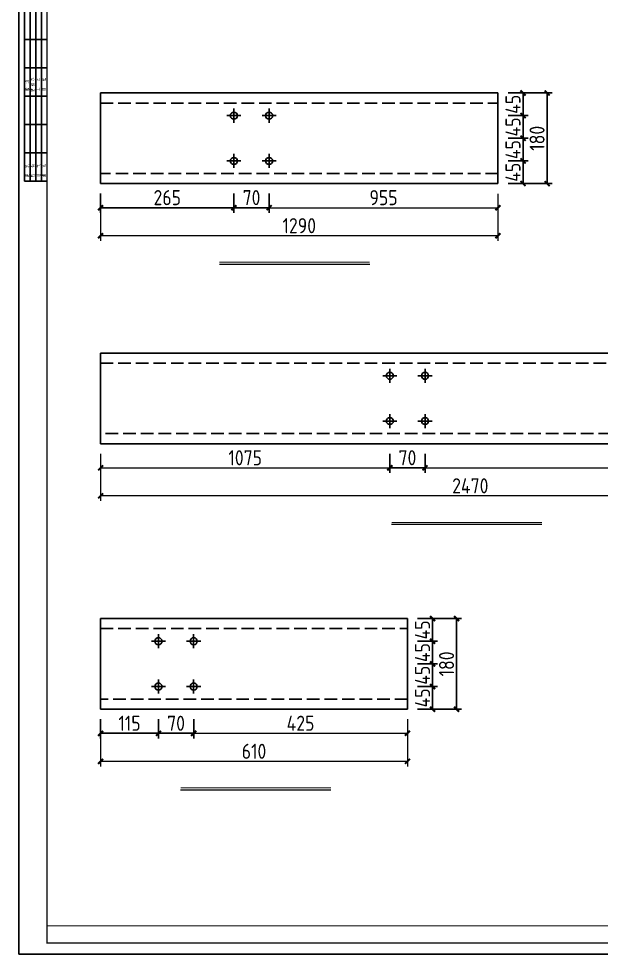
# Model space of a CAD drawing. Extents: x -196983 to 471790, y -783661 to 190401.
# Drawn here: x 317265 to 328848, y -144544 to -125960 of the extents above; entities that cross this region are included whole.
import ezdxf

# ---------------------------------------------------------------- set-up
doc = ezdxf.new("R2010")
doc.units = 0
doc.header["$LTSCALE"] = 1000
doc.header["$MEASUREMENT"] = 0
doc.linetypes.add('DASH', pattern=[0.35, 0.25, -0.1])
doc.layers.add('_TCH_MASK', color=7, linetype='Continuous')
doc.layers.add('PUB_TITLE', color=4, linetype='Continuous')
doc.styles.get("Standard").update_dxf_attribs({"font": 'gbenor.shx', "bigfont": 'gbcbig.shx'})
doc.dimstyles.get("Standard").update_dxf_attribs({"dimscale": 100, "dimtxt": 3.5, "dimasz": 1, "dimexe": 2.5, "dimexo": 3, "dimgap": 1.5, "dimtad": 1, "dimdec": 0, "dimzin": 0, "dimdsep": 46, "dimtxsty": 'Standard', "dimblk": 'ARCHTICK', "dimcen": 0.09, "dimadec": 0, "dimazin": 0, "dimtfac": 1, "dimtdec": 0, "dimtix": 1, "dimtmove": 2, "dimatfit": 3, "dimfxl": 1, "dimtolj": 1, "dimtzin": 0, "dimarcsym": 0})

# ---------------------------------------------------------------- blocks, each defined once
blk = doc.blocks.new('_ArchTick')
at = {"color": 0, "linetype": 'ByBlock', "const_width": 0.4}
blk.add_lwpolyline([(-0.5, -0.5), (0.5, 0.5)], dxfattribs=at)
blk = doc.blocks.new('*D1445')
at = {"layer": '_TCH_MASK', "color": 0, "lineweight": -2}
for p, q in [((318894, -129435), (318894, -129814)), ((321544, -129435), (321544, -129814)), ((318894, -129714), (321544, -129714))]:
    blk.add_line(p, q, dxfattribs=at)
at = {"layer": 'Defpoints', "color": 0}
for p in [(318894, -129235), (321544, -129235), (321544, -129714)]:
    blk.add_point(p, dxfattribs=at)
at = {"layer": '_TCH_MASK', "color": 0, "lineweight": -2, "xscale": 100, "yscale": 100, "zscale": 100, "rotation": 180}
blk.add_blockref('_ArchTick', (318894, -129714), dxfattribs=at)
at = {"layer": '_TCH_MASK', "color": 0, "lineweight": -2, "xscale": 100, "yscale": 100, "zscale": 100}
blk.add_blockref('_ArchTick', (321544, -129714), dxfattribs=at)
at = {"layer": '_TCH_MASK', "color": 0, "lineweight": 15, "insert": (320219, -129514), "char_height": 300, "attachment_point": 5}
blk.add_mtext('\\A1;265', dxfattribs=at)
blk = doc.blocks.new('*D1337')
at = {"layer": '_TCH_MASK', "color": 0, "lineweight": -2}
for p, q in [((321544, -129435), (321544, -129814)), ((322244, -129435), (322244, -129814)), ((321544, -129714), (322244, -129714))]:
    blk.add_line(p, q, dxfattribs=at)
at = {"layer": 'Defpoints', "color": 0}
for p in [(321544, -129235), (322244, -129235), (322244, -129714)]:
    blk.add_point(p, dxfattribs=at)
at = {"layer": '_TCH_MASK', "color": 0, "lineweight": -2, "xscale": 100, "yscale": 100, "zscale": 100, "rotation": 180}
blk.add_blockref('_ArchTick', (321544, -129714), dxfattribs=at)
at = {"layer": '_TCH_MASK', "color": 0, "lineweight": -2, "xscale": 100, "yscale": 100, "zscale": 100}
blk.add_blockref('_ArchTick', (322244, -129714), dxfattribs=at)
at = {"layer": '_TCH_MASK', "color": 0, "lineweight": 15, "insert": (321894, -129514), "char_height": 300, "attachment_point": 5}
blk.add_mtext('\\A1;70', dxfattribs=at)
blk = doc.blocks.new('*D1338')
at = {"layer": '_TCH_MASK', "color": 0, "lineweight": -2}
for p, q in [((326994, -128785), (327392, -128785)), ((327292, -129235), (327292, -128785)), ((326994, -129235), (327392, -129235))]:
    blk.add_line(p, q, dxfattribs=at)
at = {"layer": 'Defpoints', "color": 0}
for p in [(326794, -128785), (327292, -128785), (326794, -129235)]:
    blk.add_point(p, dxfattribs=at)
at = {"layer": '_TCH_MASK', "color": 0, "lineweight": -2, "xscale": 100, "yscale": 100, "zscale": 100}
for p, rotation in [((327292, -128785), 90), ((327292, -129235), 270)]:
    blk.add_blockref('_ArchTick', p, dxfattribs=dict(at, rotation=rotation))
at = {"layer": '_TCH_MASK', "color": 0, "lineweight": 15, "insert": (327092, -129010), "char_height": 300, "attachment_point": 5, "rotation": 90}
blk.add_mtext('\\A1;45', dxfattribs=at)
blk = doc.blocks.new('*D1446')
at = {"layer": '_TCH_MASK', "color": 0, "lineweight": -2}
for p, q in [((326994, -128335), (327392, -128335)), ((327292, -128785), (327292, -128335)), ((326994, -128785), (327392, -128785))]:
    blk.add_line(p, q, dxfattribs=at)
at = {"layer": 'Defpoints', "color": 0}
for p in [(326794, -128335), (327292, -128335), (326794, -128785)]:
    blk.add_point(p, dxfattribs=at)
at = {"layer": '_TCH_MASK', "color": 0, "lineweight": -2, "xscale": 100, "yscale": 100, "zscale": 100}
for p, rotation in [((327292, -128335), 90), ((327292, -128785), 270)]:
    blk.add_blockref('_ArchTick', p, dxfattribs=dict(at, rotation=rotation))
at = {"layer": '_TCH_MASK', "color": 0, "lineweight": 15, "insert": (327092, -128560), "char_height": 300, "attachment_point": 5, "rotation": 90}
blk.add_mtext('\\A1;45', dxfattribs=at)
blk = doc.blocks.new('*D1447')
at = {"layer": '_TCH_MASK', "color": 0, "lineweight": -2}
for p, q in [((326994, -127885), (327392, -127885)), ((327292, -128335), (327292, -127885)), ((326994, -128335), (327392, -128335))]:
    blk.add_line(p, q, dxfattribs=at)
at = {"layer": 'Defpoints', "color": 0}
for p in [(326794, -127885), (327292, -127885), (326794, -128335)]:
    blk.add_point(p, dxfattribs=at)
at = {"layer": '_TCH_MASK', "color": 0, "lineweight": -2, "xscale": 100, "yscale": 100, "zscale": 100}
for p, rotation in [((327292, -127885), 90), ((327292, -128335), 270)]:
    blk.add_blockref('_ArchTick', p, dxfattribs=dict(at, rotation=rotation))
at = {"layer": '_TCH_MASK', "color": 0, "lineweight": 15, "insert": (327092, -128110), "char_height": 300, "attachment_point": 5, "rotation": 90}
blk.add_mtext('\\A1;45', dxfattribs=at)
blk = doc.blocks.new('*D1448')
at = {"layer": '_TCH_MASK', "color": 0, "lineweight": -2}
for p, q in [((326994, -127435), (327392, -127435)), ((327292, -127885), (327292, -127435)), ((326994, -127885), (327392, -127885))]:
    blk.add_line(p, q, dxfattribs=at)
at = {"layer": 'Defpoints', "color": 0}
for p in [(326794, -127435), (327292, -127435), (326794, -127885)]:
    blk.add_point(p, dxfattribs=at)
at = {"layer": '_TCH_MASK', "color": 0, "lineweight": -2, "xscale": 100, "yscale": 100, "zscale": 100}
for p, rotation in [((327292, -127435), 90), ((327292, -127885), 270)]:
    blk.add_blockref('_ArchTick', p, dxfattribs=dict(at, rotation=rotation))
at = {"layer": '_TCH_MASK', "color": 0, "lineweight": 15, "insert": (327092, -127660), "char_height": 300, "attachment_point": 5, "rotation": 90}
blk.add_mtext('\\A1;45', dxfattribs=at)
blk = doc.blocks.new('*D1449')
at = {"layer": '_TCH_MASK', "color": 0, "lineweight": -2}
for p, q in [((326994, -127435), (327871, -127435)), ((327771, -127435), (327771, -129235)), ((326994, -129235), (327871, -129235))]:
    blk.add_line(p, q, dxfattribs=at)
at = {"layer": 'Defpoints', "color": 0}
for p in [(326794, -127435), (326794, -129235), (327771, -129235)]:
    blk.add_point(p, dxfattribs=at)
at = {"layer": '_TCH_MASK', "color": 0, "lineweight": -2, "xscale": 100, "yscale": 100, "zscale": 100}
for p, rotation in [((327771, -127435), 90), ((327771, -129235), 270)]:
    blk.add_blockref('_ArchTick', p, dxfattribs=dict(at, rotation=rotation))
at = {"layer": '_TCH_MASK', "color": 0, "lineweight": 15, "insert": (327571, -128335), "char_height": 300, "attachment_point": 5, "rotation": 90}
blk.add_mtext('\\A1;180', dxfattribs=at)
blk = doc.blocks.new('*D1341')
at = {"layer": '_TCH_MASK', "color": 0, "lineweight": -2}
for p, q in [((324644, -134603), (324644, -134981)), ((325344, -134603), (325344, -134981)), ((324644, -134881), (325344, -134881))]:
    blk.add_line(p, q, dxfattribs=at)
at = {"layer": 'Defpoints', "color": 0}
for p in [(324644, -134403), (325344, -134403), (325344, -134881)]:
    blk.add_point(p, dxfattribs=at)
at = {"layer": '_TCH_MASK', "color": 0, "lineweight": -2, "xscale": 100, "yscale": 100, "zscale": 100, "rotation": 180}
blk.add_blockref('_ArchTick', (324644, -134881), dxfattribs=at)
at = {"layer": '_TCH_MASK', "color": 0, "lineweight": -2, "xscale": 100, "yscale": 100, "zscale": 100}
blk.add_blockref('_ArchTick', (325344, -134881), dxfattribs=at)
at = {"layer": '_TCH_MASK', "color": 0, "lineweight": 15, "insert": (324994, -134681), "char_height": 300, "attachment_point": 5}
blk.add_mtext('\\A1;70', dxfattribs=at)
blk = doc.blocks.new('*D1279')
at = {"layer": '_TCH_MASK', "color": 0, "lineweight": -2}
for p, q in [((318894, -139876), (318894, -140255)), ((320044, -139876), (320044, -140255)), ((318894, -140155), (320044, -140155))]:
    blk.add_line(p, q, dxfattribs=at)
at = {"layer": 'Defpoints', "color": 0}
for p in [(318894, -139676), (320044, -139676), (320044, -140155)]:
    blk.add_point(p, dxfattribs=at)
at = {"layer": '_TCH_MASK', "color": 0, "lineweight": -2, "xscale": 100, "yscale": 100, "zscale": 100, "rotation": 180}
blk.add_blockref('_ArchTick', (318894, -140155), dxfattribs=at)
at = {"layer": '_TCH_MASK', "color": 0, "lineweight": -2, "xscale": 100, "yscale": 100, "zscale": 100}
blk.add_blockref('_ArchTick', (320044, -140155), dxfattribs=at)
at = {"layer": '_TCH_MASK', "color": 0, "lineweight": 15, "insert": (319469, -139955), "char_height": 300, "attachment_point": 5}
blk.add_mtext('\\A1;115', dxfattribs=at)
blk = doc.blocks.new('*D1280')
at = {"layer": '_TCH_MASK', "color": 0, "lineweight": -2}
for p, q in [((325194, -139226), (325592, -139226)), ((325492, -139676), (325492, -139226)), ((325194, -139676), (325592, -139676))]:
    blk.add_line(p, q, dxfattribs=at)
at = {"layer": 'Defpoints', "color": 0}
for p in [(324994, -139226), (325492, -139226), (324994, -139676)]:
    blk.add_point(p, dxfattribs=at)
at = {"layer": '_TCH_MASK', "color": 0, "lineweight": -2, "xscale": 100, "yscale": 100, "zscale": 100}
for p, rotation in [((325492, -139226), 90), ((325492, -139676), 270)]:
    blk.add_blockref('_ArchTick', p, dxfattribs=dict(at, rotation=rotation))
at = {"layer": '_TCH_MASK', "color": 0, "lineweight": 15, "insert": (325292, -139451), "char_height": 300, "attachment_point": 5, "rotation": 90}
blk.add_mtext('\\A1;45', dxfattribs=at)
blk = doc.blocks.new('*D1365')
at = {"layer": '_TCH_MASK', "color": 0, "lineweight": -2}
for p, q in [((325194, -138776), (325592, -138776)), ((325492, -139226), (325492, -138776)), ((325194, -139226), (325592, -139226))]:
    blk.add_line(p, q, dxfattribs=at)
at = {"layer": 'Defpoints', "color": 0}
for p in [(324994, -138776), (325492, -138776), (324994, -139226)]:
    blk.add_point(p, dxfattribs=at)
at = {"layer": '_TCH_MASK', "color": 0, "lineweight": -2, "xscale": 100, "yscale": 100, "zscale": 100}
for p, rotation in [((325492, -138776), 90), ((325492, -139226), 270)]:
    blk.add_blockref('_ArchTick', p, dxfattribs=dict(at, rotation=rotation))
at = {"layer": '_TCH_MASK', "color": 0, "lineweight": 15, "insert": (325292, -139001), "char_height": 300, "attachment_point": 5, "rotation": 90}
blk.add_mtext('\\A1;45', dxfattribs=at)
blk = doc.blocks.new('*D1366')
at = {"layer": '_TCH_MASK', "color": 0, "lineweight": -2}
for p, q in [((325194, -138326), (325592, -138326)), ((325492, -138776), (325492, -138326)), ((325194, -138776), (325592, -138776))]:
    blk.add_line(p, q, dxfattribs=at)
at = {"layer": 'Defpoints', "color": 0}
for p in [(324994, -138326), (325492, -138326), (324994, -138776)]:
    blk.add_point(p, dxfattribs=at)
at = {"layer": '_TCH_MASK', "color": 0, "lineweight": -2, "xscale": 100, "yscale": 100, "zscale": 100}
for p, rotation in [((325492, -138326), 90), ((325492, -138776), 270)]:
    blk.add_blockref('_ArchTick', p, dxfattribs=dict(at, rotation=rotation))
at = {"layer": '_TCH_MASK', "color": 0, "lineweight": 15, "insert": (325292, -138551), "char_height": 300, "attachment_point": 5, "rotation": 90}
blk.add_mtext('\\A1;45', dxfattribs=at)
blk = doc.blocks.new('*D1367')
at = {"layer": '_TCH_MASK', "color": 0, "lineweight": -2}
for p, q in [((325194, -137876), (325592, -137876)), ((325492, -138326), (325492, -137876)), ((325194, -138326), (325592, -138326))]:
    blk.add_line(p, q, dxfattribs=at)
at = {"layer": 'Defpoints', "color": 0}
for p in [(324994, -137876), (325492, -137876), (324994, -138326)]:
    blk.add_point(p, dxfattribs=at)
at = {"layer": '_TCH_MASK', "color": 0, "lineweight": -2, "xscale": 100, "yscale": 100, "zscale": 100}
for p, rotation in [((325492, -137876), 90), ((325492, -138326), 270)]:
    blk.add_blockref('_ArchTick', p, dxfattribs=dict(at, rotation=rotation))
at = {"layer": '_TCH_MASK', "color": 0, "lineweight": 15, "insert": (325292, -138101), "char_height": 300, "attachment_point": 5, "rotation": 90}
blk.add_mtext('\\A1;45', dxfattribs=at)
blk = doc.blocks.new('*D1368')
at = {"layer": '_TCH_MASK', "color": 0, "lineweight": -2}
for p, q in [((325194, -137876), (326071, -137876)), ((325971, -137876), (325971, -139676)), ((325194, -139676), (326071, -139676))]:
    blk.add_line(p, q, dxfattribs=at)
at = {"layer": 'Defpoints', "color": 0}
for p in [(324994, -137876), (324994, -139676), (325971, -139676)]:
    blk.add_point(p, dxfattribs=at)
at = {"layer": '_TCH_MASK', "color": 0, "lineweight": -2, "xscale": 100, "yscale": 100, "zscale": 100}
for p, rotation in [((325971, -137876), 90), ((325971, -139676), 270)]:
    blk.add_blockref('_ArchTick', p, dxfattribs=dict(at, rotation=rotation))
at = {"layer": '_TCH_MASK', "color": 0, "lineweight": 15, "insert": (325771, -138776), "char_height": 300, "attachment_point": 5, "rotation": 90}
blk.add_mtext('\\A1;180', dxfattribs=at)
blk = doc.blocks.new('*D1281')
at = {"layer": '_TCH_MASK', "color": 0, "lineweight": -2}
for p, q in [((320044, -139876), (320044, -140255)), ((320744, -139876), (320744, -140255)), ((320744, -140155), (320044, -140155))]:
    blk.add_line(p, q, dxfattribs=at)
at = {"layer": 'Defpoints', "color": 0}
for p in [(320044, -139676), (320744, -139676), (320044, -140155)]:
    blk.add_point(p, dxfattribs=at)
at = {"layer": '_TCH_MASK', "color": 0, "lineweight": -2, "xscale": 100, "yscale": 100, "zscale": 100, "rotation": 180}
blk.add_blockref('_ArchTick', (320044, -140155), dxfattribs=at)
at = {"layer": '_TCH_MASK', "color": 0, "lineweight": -2, "xscale": 100, "yscale": 100, "zscale": 100}
blk.add_blockref('_ArchTick', (320744, -140155), dxfattribs=at)
at = {"layer": '_TCH_MASK', "color": 0, "lineweight": 15, "insert": (320394, -139955), "char_height": 300, "attachment_point": 5}
blk.add_mtext('\\A1;70', dxfattribs=at)
blk = doc.blocks.new('$titleblk$00000095')
for p, q in [((-150, 20), (-150, 0)), ((-150, 20), (0, 20)), ((-125, 20), (-125, 0)), ((-100, 20), (-100, 0)), ((-75, 20), (-75, 0)), ((-75, 20), (-75, 0)), ((-50, 20), (-50, 0)), ((-25, 20), (-25, 0)), ((0, 20), (0, 0)), ((-150, 15), (-75, 15)), ((-150, 10), (-75, 10)), ((-75, 15), (0, 15)), ((-75, 10), (0, 10)), ((-150, 5), (-75, 5)), ((-75, 5), (0, 5))]:
    blk.add_line(p, q)
at = {"width": 0.8}
for s, p in [('建   筑', (-146.45, 15.65)), ('暖  通', (-70.35, 15.73)), ('结   构', (-146.45, 10.91)), ('电   气', (-146.45, 5.65)), ('给 排 水', (-71.03, 10.9)), ('工   艺', (-70.35, 6.13)), ('通   讯', (-146.45, 0.88)), ('自   控', (-70.35, 1.24))]:
    blk.add_text(s, height=3.509, dxfattribs=at).set_placement(p)
blk = doc.blocks.new('新块')
at = {"layer": 'PUB_TITLE'}
blk.add_lwpolyline([(-47560, 0), (0, 0), (0, 33640), (-47560, 33640)], close=True, dxfattribs=at)
at = {"layer": 'PUB_TITLE', "const_width": 40}
blk.add_lwpolyline([(-46560, 400), (-400, 400), (-400, 33240), (-46560, 33240)], close=True, dxfattribs=at)
at = {"layer": 'PUB_TITLE', "const_width": 32}
blk.add_lwpolyline([(-400, 1000), (-46560, 1000)], dxfattribs=at)
at = {"layer": 'PUB_TITLE', "xscale": 40, "yscale": 40, "zscale": 40, "rotation": 90}
blk.add_blockref('$titleblk$00000095', (-46560, 33240), dxfattribs=at)
for tag, p in [('审定人', (-8147, 838)), ('审核人', (-8147, 641)), ('设计负责人', (-6745, 649)), ('校对', (-6621, 837)), ('工程名称', (-5026, 781)), ('图名', (-3347, 649)), ('日期', (-905, 632)), ('阶段', (-810, 832)), ('项目负责人', (-8228, 444)), ('设计人', (-6659, 447)), ('项目名称', (-5026, 479)), ('图号', (-1657, 502)), ('比例', (-810, 446))]:
    blk.add_attdef(tag, p, '', height=120)

msp = doc.modelspace()

# ---------------------------------------------------------------- linework, layer by layer
at = {"color": 3}
for p, q in [((318893.6, -127435.5), (326793.6, -127435.5)), ((318893.6, -129235.5), (318893.6, -127435.5)), ((326793.6, -127435.5), (326793.6, -129235.5)), ((326793.6, -129235.5), (318893.6, -129235.5)), ((318893.6, -132602.6), (333593.6, -132602.6)), ((318893.6, -134402.6), (318893.6, -132602.6)), ((333593.6, -134402.6), (318893.6, -134402.6)), ((318893.6, -137875.9), (324993.6, -137875.9)), ((318893.6, -139675.9), (318893.6, -137875.9)), ((324993.6, -137875.9), (324993.6, -139675.9)), ((324993.6, -139675.9), (318893.6, -139675.9))]:
    msp.add_line(p, q, dxfattribs=at)
at = {"color": 3, "linetype": 'DASH'}
for p, q in [((318893.6, -127635.5), (326793.6, -127635.5)), ((326793.6, -129035.5), (318893.6, -129035.5)), ((318893.6, -132802.6), (333593.6, -132802.6)), ((333593.6, -134202.6), (318893.6, -134202.6)), ((318893.6, -138075.9), (324993.6, -138075.9)), ((324993.6, -139475.9), (318893.6, -139475.9))]:
    msp.add_line(p, q, dxfattribs=at)
at = {"color": 1}
for p, q in [((321543.6, -127745.5), (321543.6, -128025.5)), ((322243.6, -127745.5), (322243.6, -128025.5)), ((321403.6, -127885.5), (321683.6, -127885.5)), ((322103.6, -127885.5), (322383.6, -127885.5)), ((321403.6, -128785.5), (321683.6, -128785.5)), ((321543.6, -128645.5), (321543.6, -128925.5)), ((322103.6, -128785.5), (322383.6, -128785.5)), ((322243.6, -128645.5), (322243.6, -128925.5)), ((324503.6, -133052.6), (324783.6, -133052.6)), ((324643.6, -132912.6), (324643.6, -133192.6)), ((325203.6, -133052.6), (325483.6, -133052.6)), ((325343.6, -132912.6), (325343.6, -133192.6)), ((324503.6, -133952.6), (324783.6, -133952.6)), ((324643.6, -133812.6), (324643.6, -134092.6)), ((325203.6, -133952.6), (325483.6, -133952.6)), ((325343.6, -133812.6), (325343.6, -134092.6)), ((320043.6, -138185.9), (320043.6, -138465.9)), ((320743.6, -138185.9), (320743.6, -138465.9)), ((319903.6, -138325.9), (320183.6, -138325.9)), ((320603.6, -138325.9), (320883.6, -138325.9)), ((320043.6, -139085.9), (320043.6, -139365.9)), ((320743.6, -139085.9), (320743.6, -139365.9)), ((319903.6, -139225.9), (320183.6, -139225.9)), ((320603.6, -139225.9), (320883.6, -139225.9))]:
    msp.add_line(p, q, dxfattribs=at)
for centre in [(321543.6, -127885.5), (322243.6, -127885.5), (321543.6, -128785.5), (322243.6, -128785.5), (324643.6, -133052.6), (325343.6, -133052.6), (324643.6, -133952.6), (325343.6, -133952.6), (320043.6, -138325.9), (320743.6, -138325.9), (320043.6, -139225.9), (320743.6, -139225.9)]:
    msp.add_circle(centre, 70, dxfattribs=at)
at = {"layer": '_TCH_MASK', "lineweight": 15}
for p, q in [((318893.6, -129435.5), (318893.6, -130371.5)), ((322243.6, -129435.5), (322243.6, -129814.4)), ((326793.6, -129435.5), (326793.6, -129814.4)), ((326793.6, -129435.5), (326793.6, -130371.5)), ((322243.6, -129714.4), (326793.6, -129714.4)), ((326793.6, -130271.5), (318893.6, -130271.5)), ((324243.6, -130842.3), (321256.4, -130842.3)), ((318893.6, -134602.6), (318893.6, -135538.6)), ((318893.6, -134602.6), (318893.6, -134981.5)), ((324643.6, -134602.6), (324643.6, -134981.5)), ((325343.6, -134602.6), (325343.6, -134981.5)), ((318893.6, -134881.5), (324643.6, -134881.5)), ((325343.6, -134881.5), (333593.6, -134881.5)), ((333593.6, -135438.6), (318893.6, -135438.6)), ((327665.6, -136009.4), (324678.4, -136009.4)), ((318893.6, -139875.9), (318893.6, -140812)), ((320743.6, -139875.9), (320743.6, -140254.8)), ((324993.6, -139875.9), (324993.6, -140254.8)), ((324993.6, -139875.9), (324993.6, -140812)), ((320743.6, -140154.8), (324993.6, -140154.8)), ((324993.6, -140712), (318893.6, -140712)), ((323472, -141282.8), (320484.8, -141282.8))]:
    msp.add_line(p, q, dxfattribs=at)
at = {"layer": '_TCH_MASK', "lineweight": 15, "const_width": 20}
for points in [[(321256.4, -130797), (324243.6, -130797)], [(324678.4, -135964.1), (327665.6, -135964.1)], [(320484.8, -141237.4), (323472, -141237.4)]]:
    msp.add_lwpolyline(points, dxfattribs=at)

# ---------------------------------------------------------------- block references
at = {"layer": '_TCH_MASK', "color": 0, "lineweight": 15, "xscale": 0.5637161763734184, "yscale": 0.5637161763588665, "zscale": 0.5637161763684475}
msp.add_blockref('新块', (344075.6, -144544.2), dxfattribs=at)
at = {"layer": '_TCH_MASK', "lineweight": 15, "xscale": 100, "yscale": 100, "zscale": 100, "rotation": 180}
for p in [(322243.6, -129714.4), (318893.6, -130271.5), (318893.6, -134881.5), (325343.6, -134881.5), (318893.6, -135438.6), (320743.6, -140154.8), (318893.6, -140712)]:
    msp.add_blockref('_ArchTick', p, dxfattribs=at)
at = {"layer": '_TCH_MASK', "lineweight": 15, "xscale": 100, "yscale": 100, "zscale": 100}
for p in [(326793.6, -129714.4), (326793.6, -130271.5), (324643.6, -134881.5), (324993.6, -140154.8), (324993.6, -140712)]:
    msp.add_blockref('_ArchTick', p, dxfattribs=at)

# ---------------------------------------------------------------- texts
at = {"layer": '_TCH_MASK', "lineweight": 15, "char_height": 300, "attachment_point": 5}
for s, insert in [('\\A1;955', (324518.6, -129514.4)), ('\\A1;1290', (322843.6, -130071.5)), ('\\A1;1075', (321768.6, -134681.5)), ('\\A1;2470', (326243.6, -135238.6)), ('\\A1;425', (322868.6, -139954.8)), ('\\A1;610', (321943.6, -140512))]:
    msp.add_mtext(s, dxfattribs=dict(at, insert=insert))

# ---------------------------------------------------------------- dimensions: what is measured, and where the dimension line sits
at = {"layer": '_TCH_MASK', "lineweight": 15}
for base, p1, p2, picture, middle in [((327292.1, -127435.5), (326793.6, -127885.5), (326793.6, -127435.5), '*D1448', (327092.1, -127660.5)), ((327771.2, -129235.5), (326793.6, -127435.5), (326793.6, -129235.5), '*D1449', (327571.2, -128335.5)), ((327292.1, -127885.5), (326793.6, -128335.5), (326793.6, -127885.5), '*D1447', (327092.1, -128110.5)), ((327292.1, -128335.5), (326793.6, -128785.5), (326793.6, -128335.5), '*D1446', (327092.1, -128560.5)), ((327292.1, -128785.5), (326793.6, -129235.5), (326793.6, -128785.5), '*D1338', (327092.1, -129010.5)), ((325492.1, -137875.9), (324993.6, -138325.9), (324993.6, -137875.9), '*D1367', (325292.1, -138100.9)), ((325971.2, -139675.9), (324993.6, -137875.9), (324993.6, -139675.9), '*D1368', (325771.2, -138775.9)), ((325492.1, -138325.9), (324993.6, -138775.9), (324993.6, -138325.9), '*D1366', (325292.1, -138550.9)), ((325492.1, -138775.9), (324993.6, -139225.9), (324993.6, -138775.9), '*D1365', (325292.1, -139000.9)), ((325492.1, -139225.9), (324993.6, -139675.9), (324993.6, -139225.9), '*D1280', (325292.1, -139450.9))]:
    dim = msp.add_linear_dim(base=base, p1=p1, p2=p2, angle=90, dimstyle='Standard', override={"dimtxt": 3, "dimexe": 1, "dimexo": 2, "dimgap": 0.5, "dimlfac": 0.1}, dxfattribs=at)
    dim.commit()
    dim.dimension.update_dxf_attribs({"geometry": picture, "text_midpoint": middle})
for base, p1, p2, picture, middle in [((321543.6, -129714.4), (318893.6, -129235.5), (321543.6, -129235.5), '*D1445', (320218.6, -129514.4)), ((322243.6, -129714.4), (321543.6, -129235.5), (322243.6, -129235.5), '*D1337', (321893.6, -129514.4)), ((325343.6, -134881.5), (324643.6, -134402.6), (325343.6, -134402.6), '*D1341', (324993.6, -134681.5)), ((320043.6, -140154.8), (318893.6, -139675.9), (320043.6, -139675.9), '*D1279', (319468.6, -139954.8)), ((320043.6, -140154.8), (320743.6, -139675.9), (320043.6, -139675.9), '*D1281', (320393.6, -139954.8))]:
    dim = msp.add_linear_dim(base=base, p1=p1, p2=p2, dimstyle='Standard', override={"dimtxt": 3, "dimexe": 1, "dimexo": 2, "dimgap": 0.5, "dimlfac": 0.1}, dxfattribs=at)
    dim.commit()
    dim.dimension.update_dxf_attribs({"geometry": picture, "text_midpoint": middle})

doc.saveas('drawing.dxf')
